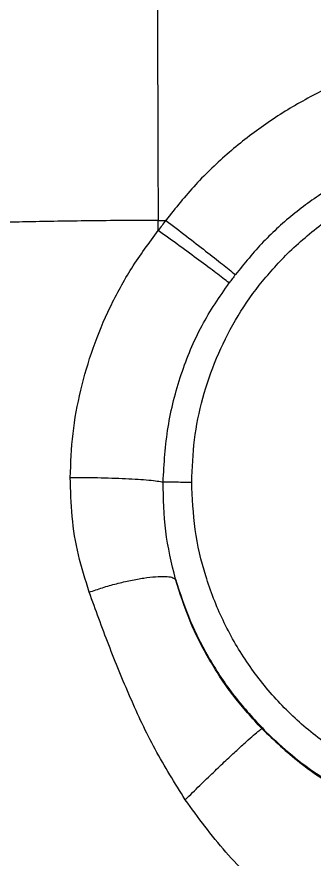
# Model space of a CAD drawing. Extents: x 939 to 1039, y 781 to 934.
# Drawn here: x 951.44 to 952.921, y 852.11 to 856.307 of the extents above; entities that cross this region are included whole.
import ezdxf

# ---------------------------------------------------------------- set-up
doc = ezdxf.new("R2010")
doc.units = 0
doc.header["$MEASUREMENT"] = 0
doc.layers.add('1', color=4, linetype='Continuous')

# ---------------------------------------------------------------- blocks, each defined once
blk = doc.blocks.new('Envoy')
at = {"layer": '1', "color": 3, "linetype": 'Continuous', "lineweight": 25}
blk.add_line((13.4899, 56.1186), (13.5282, 56.1187), dxfattribs=at)
for points, knots in [([(13.5339, 65.1179), (13.5333, 64.9394), (13.5322, 64.5896), (13.5257, 64.0721), (13.5195, 63.5652), (13.5131, 63.0619), (13.5054, 62.3994), (13.4971, 61.5763), (13.489, 60.4236), (13.4847, 59.1016), (13.485, 57.6102), (13.4883, 56.616), (13.4899, 56.1186)], [0, 0, 0, 0, 0.059466, 0.116512, 0.172774, 0.228748, 0.284561, 0.393944, 0.503308, 0.668786, 0.834314, 1, 1, 1, 1]), ([(16.048, 56.8491), (15.9707, 56.8752), (15.8171, 56.9271), (15.5793, 56.9719), (15.3416, 56.9922), (15.1056, 56.9864), (14.8737, 56.9558), (14.6478, 56.9013), (14.4296, 56.8237), (14.2212, 56.7235), (14.0245, 56.602), (13.8416, 56.46), (13.6732, 56.3), (13.5766, 56.1792), (13.5282, 56.1187)], [0, 0, 0, 0, 0.087006, 0.172756, 0.257426, 0.34118, 0.424138, 0.50657, 0.588752, 0.670803, 0.752832, 0.835023, 0.917443, 1, 1, 1, 1]), ([(16.2175, 56.272), (16.1508, 56.3106), (16.0186, 56.3871), (15.805, 56.4674), (15.5873, 56.5208), (15.3678, 56.5459), (15.15, 56.5437), (14.9362, 56.515), (14.7289, 56.4612), (14.5304, 56.383), (14.3429, 56.2814), (14.1692, 56.1577), (14.0099, 56.0145), (13.9201, 55.9038), (13.8751, 55.8484)], [0, 0, 0, 0, 0.0882822, 0.1752492, 0.2609117, 0.3452022, 0.4282477, 0.5105292, 0.5922618, 0.6736154, 0.7549929, 0.8365154, 0.918119, 1, 1, 1, 1]), ([(14.134, 55.9533), (14.1925, 56.0064), (14.3096, 56.1125), (14.5123, 56.2369), (14.7294, 56.3327), (14.9585, 56.3953), (15.1943, 56.4247), (15.4316, 56.4187), (15.6665, 56.3808), (15.8153, 56.3279), (15.8898, 56.3014)], [0, 0, 0, 0, 0.124977, 0.249952, 0.37487, 0.499895, 0.625012, 0.750001, 0.875008, 1, 1, 1, 1]), ([(13.4899, 56.1186), (13.4317, 56.1183), (13.3153, 56.1178), (13.1461, 56.1161), (12.9873, 56.114), (12.8438, 56.1113), (12.7198, 56.1083), (12.6198, 56.1049), (12.544, 56.1012), (12.5181, 56.0987), (12.5051, 56.0975)], [0, 0, 0, 0, 0.125005, 0.250005, 0.375002, 0.5, 0.624998, 0.749995, 0.874995, 1, 1, 1, 1]), ([(13.4905, 56.0681), (13.4903, 56.0765), (13.49, 56.0933), (13.4899, 56.1102), (13.4899, 56.1186)], [0, 0, 0, 0, 0.499267, 1, 1, 1, 1]), ([(13.5282, 56.1188), (13.5219, 56.1105), (13.5092, 56.0937), (13.4968, 56.0767), (13.4905, 56.0681)], [0, 0, 0, 0, 0.494923, 1, 1, 1, 1]), ([(13.5282, 56.1187), (13.5628, 56.0922), (13.632, 56.0392), (13.7287, 55.9642), (13.8141, 55.8973), (13.8548, 55.8647), (13.8751, 55.8484)], [0, 0, 0, 0, 0.250001, 0.499999, 0.749998, 1, 1, 1, 1]), ([(13.0521, 54.8371), (13.0549, 54.9102), (13.0607, 55.0563), (13.101, 55.2728), (13.1626, 55.4841), (13.248, 55.6881), (13.3555, 55.8852), (13.4451, 56.0066), (13.4905, 56.0682)], [0, 0, 0, 0, 0.164798, 0.329721, 0.494797, 0.66038, 0.827733, 1, 1, 1, 1]), ([(13.8441, 55.8069), (13.8236, 55.8226), (13.7826, 55.854), (13.6955, 55.9187), (13.5967, 55.9913), (13.5259, 56.0425), (13.4905, 56.0681)], [0, 0, 0, 0, 0.2500009, 0.4999984, 0.7499975, 1, 1, 1, 1]), ([(13.6574, 54.8149), (13.6601, 54.8852), (13.6656, 55.0261), (13.7089, 55.2337), (13.777, 55.434), (13.872, 55.6229), (13.9894, 55.7992), (14.0859, 55.902), (14.134, 55.9533)], [0, 0, 0, 0, 0.166432, 0.333688, 0.500168, 0.666452, 0.833552, 1, 1, 1, 1]), ([(13.8751, 55.8484), (13.8698, 55.8415), (13.8593, 55.8277), (13.8492, 55.8138), (13.8441, 55.8069)], [0, 0, 0, 0, 0.504284, 1, 1, 1, 1]), ([(13.5147, 54.815), (13.5201, 54.9066), (13.5308, 55.0884), (13.5993, 55.3509), (13.6988, 55.5954), (13.7965, 55.7375), (13.8441, 55.8069)], [0, 0, 0, 0, 0.2588762, 0.5135208, 0.762665, 1, 1, 1, 1]), ([(13.0521, 54.8371), (13.0738, 54.8373), (13.1172, 54.8376), (13.1883, 54.8368), (13.2596, 54.835), (13.3283, 54.8322), (13.3913, 54.8287), (13.4451, 54.8245), (13.4886, 54.8198), (13.506, 54.8166), (13.5147, 54.815)], [0, 0, 0, 0, 0.125017, 0.250015, 0.375003, 0.5, 0.624994, 0.749982, 0.874982, 1, 1, 1, 1]), ([(13.1468, 54.266), (13.1274, 54.3275), (13.0887, 54.4498), (13.0574, 54.6423), (13.0538, 54.7723), (13.0521, 54.8371)], [0, 0, 0, 0, 0.335736, 0.668661, 1, 1, 1, 1]), ([(13.5765, 54.3306), (13.5576, 54.4099), (13.5196, 54.5689), (13.5163, 54.7328), (13.5147, 54.815)], [0, 0, 0, 0, 0.498792, 1, 1, 1, 1]), ([(13.5147, 54.815), (13.5209, 54.815), (13.5336, 54.815), (13.569, 54.815), (13.6116, 54.8149), (13.6425, 54.8149), (13.6574, 54.8149)], [0, 0, 0, 0, 0.250672, 0.509428, 0.763115, 1, 1, 1, 1]), ([(16.4199, 53.6653), (16.361, 53.6124), (16.2431, 53.5065), (16.0392, 53.3826), (15.8209, 53.2876), (15.5906, 53.2262), (15.3538, 53.1985), (15.1156, 53.2057), (14.8811, 53.2471), (14.655, 53.3217), (14.4422, 53.4287), (14.247, 53.5654), (14.0737, 53.7291), (13.9266, 53.9165), (13.8081, 54.1232), (13.7223, 54.3452), (13.6677, 54.5775), (13.6608, 54.7358), (13.6574, 54.8149)], [0, 0, 0, 0, 0.0624654, 0.12494, 0.1874213, 0.2500087, 0.3125186, 0.3750505, 0.4375626, 0.5000003, 0.56246, 0.6250398, 0.6875858, 0.7500781, 0.8125909, 0.8750579, 0.9375333, 1, 1, 1, 1]), ([(13.1468, 54.266), (13.1685, 54.2736), (13.2118, 54.2887), (13.2829, 54.3087), (13.3535, 54.3251), (13.4201, 54.3371), (13.4791, 54.344), (13.5267, 54.3453), (13.5617, 54.3412), (13.5715, 54.3341), (13.5765, 54.3306)], [0, 0, 0, 0, 0.125031, 0.25003, 0.375012, 0.500001, 0.624989, 0.749971, 0.874969, 1, 1, 1, 1]), ([(13.5765, 54.3306), (13.5998, 54.2596), (13.6463, 54.1176), (13.7504, 53.9187), (13.8754, 53.7323), (13.9775, 53.6233), (14.0285, 53.5688)], [0, 0, 0, 0, 0.250061, 0.500066, 0.750061, 1, 1, 1, 1]), ([(14.0067, 53.5859), (13.9593, 53.638), (13.8634, 53.7435), (13.7445, 53.9243), (13.6438, 54.12), (13.599, 54.2602), (13.5765, 54.3306)], [0, 0, 0, 0, 0.242643, 0.491416, 0.744664, 1, 1, 1, 1]), ([(13.6252, 53.232), (13.5736, 53.3147), (13.4712, 53.479), (13.3493, 53.7398), (13.2423, 54.0023), (13.1786, 54.1783), (13.1468, 54.266)], [0, 0, 0, 0, 0.255126, 0.506458, 0.753963, 1, 1, 1, 1]), ([(13.6252, 53.232), (13.6493, 53.2557), (13.6962, 53.3015), (13.7656, 53.3684), (13.8284, 53.428), (13.8837, 53.4797), (13.9305, 53.5225), (13.9675, 53.5553), (13.9947, 53.5782), (14.0026, 53.5833), (14.0067, 53.5859)], [0, 0, 0, 0, 0.1307538, 0.2536272, 0.3729461, 0.4920144, 0.6130757, 0.7375343, 0.8662758, 1, 1, 1, 1]), ([(14.0067, 53.5859), (14.0685, 53.5275), (14.1922, 53.4106), (14.4056, 53.2713), (14.6329, 53.1618), (14.8715, 53.0864), (15.1168, 53.0438), (15.3644, 53.0355), (15.6107, 53.0585), (15.7686, 53.1009), (15.8475, 53.1221)], [0, 0, 0, 0, 0.126789, 0.2539119, 0.3791021, 0.5037749, 0.6279415, 0.7519924, 0.8760936, 1, 1, 1, 1]), ([(14.0285, 53.5688), (14.0707, 53.5293), (14.1551, 53.4503), (14.2956, 53.3484), (14.4441, 53.2585), (14.5497, 53.2115), (14.6024, 53.188)], [0, 0, 0, 0, 0.250054, 0.500104, 0.750103, 1, 1, 1, 1]), ([(15.9568, 52.2639), (15.8447, 52.2498), (15.6209, 52.2217), (15.2832, 52.2289), (14.9509, 52.2819), (14.6308, 52.386), (14.331, 52.5386), (14.0598, 52.7345), (13.8192, 52.9649), (13.6899, 53.143), (13.6252, 53.232)], [0, 0, 0, 0, 0.125842, 0.251426, 0.377234, 0.502883, 0.628701, 0.75374, 0.87684, 1, 1, 1, 1])]:
    blk.add_open_spline(points, degree=3, knots=knots, dxfattribs=at)

msp = doc.modelspace()

# ---------------------------------------------------------------- block references
at = {"layer": '1'}
msp.add_blockref('Envoy', (938.6538, 799.1744), dxfattribs=at)

doc.saveas('drawing.dxf')
